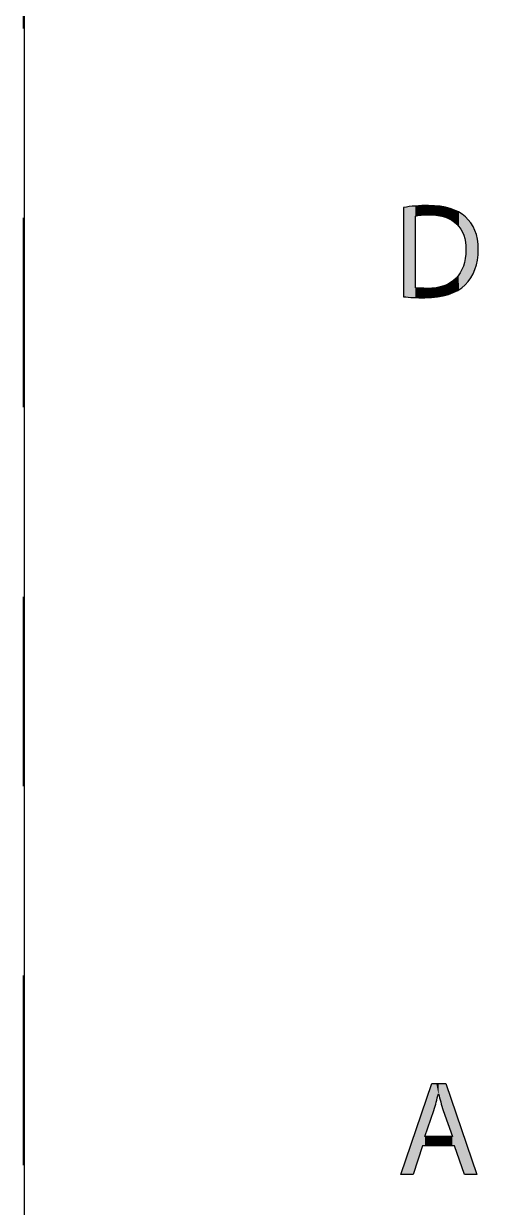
# Model space of a CAD drawing. Extents: x 0 to 360, y -268 to 0.
# Drawn here: x 115 to 125.2, y -227.33 to -201 of the extents above; entities that cross this region are included whole.
import ezdxf

# ---------------------------------------------------------------- set-up
doc = ezdxf.new("R2010")
doc.units = 0
doc.linetypes.add('AI-LINETYPE-6', pattern=[8.427156, 4.213578, -4.213578])
doc.layers.add('LAYER_1', color=7, linetype='CONTINUOUS')

# ---------------------------------------------------------------- blocks, each defined once
blk = doc.blocks.new('BLOCK_19')
at = {"layer": 'LAYER_1', "color": 250, "linetype": 'AI-LINETYPE-6'}
blk.add_lwpolyline([(115, -251.67), (115, -144.225)], dxfattribs=at)
blk = doc.blocks.new('BLOCK_18')
at = {"layer": 'LAYER_1'}
blk.add_blockref('BLOCK_19', (0, 0), dxfattribs=at)
blk = doc.blocks.new('*U150')
at = {"layer": 'LAYER_1', "color": 250}
for points in [[(123.666, -207.092), (123.451, -205.089), (123.666, -205.062)], [(123.451, -207.074), (123.451, -205.089), (123.666, -207.092)], [(123.71, -207.093), (123.666, -205.062), (123.71, -205.057)], [(123.666, -207.092), (123.666, -205.062), (123.71, -207.093)], [(123.71, -207.093), (123.71, -205.057), (123.712, -207.093)], [(123.712, -207.093), (123.71, -205.057), (123.712, -205.057)], [(123.83, -205.261), (123.712, -205.057), (123.83, -205.052)], [(123.84, -205.259), (123.83, -205.052), (123.84, -205.051)], [(123.925, -205.255), (123.84, -205.051), (123.925, -205.048)], [(123.976, -205.253), (123.925, -205.048), (123.976, -205.046)], [(124.006, -205.252), (123.976, -205.046), (124.006, -205.045)], [(124.018, -205.251), (124.018, -205.045), (124.068, -205.253)], [(124.068, -205.253), (124.068, -205.046), (124.078, -205.253)], [(124.078, -205.253), (124.078, -205.047), (124.118, -205.255)], [(124.118, -205.255), (124.118, -205.048), (124.141, -205.257)], [(124.141, -205.257), (124.141, -205.049), (124.174, -205.261)], [(124.174, -205.261), (124.174, -205.052), (124.203, -205.264)], [(124.203, -205.264), (124.203, -205.055), (124.211, -205.265)], [(124.211, -205.265), (124.211, -205.056), (124.263, -205.275)], [(124.263, -205.275), (124.263, -205.061), (124.267, -205.276)], [(124.267, -205.276), (124.267, -205.061), (124.298, -205.282)], [(124.298, -205.282), (124.298, -205.067), (124.33, -205.292)], [(124.33, -205.292), (124.33, -205.072), (124.347, -205.297)], [(124.347, -205.297), (124.347, -205.075), (124.379, -205.306)], [(124.379, -205.306), (124.379, -205.081), (124.383, -205.308)], [(124.383, -205.308), (124.383, -205.082), (124.424, -205.324)], [(124.424, -205.324), (124.424, -205.092), (124.448, -205.334)], [(124.448, -205.334), (124.448, -205.099), (124.452, -205.336)], [(124.452, -205.336), (124.452, -205.1), (124.489, -205.356)], [(124.489, -205.356), (124.489, -205.11), (124.494, -205.359)], [(124.494, -205.359), (124.494, -205.112), (124.52, -205.372)], [(124.52, -205.372), (124.52, -205.121), (124.557, -205.398)], [(124.557, -205.398), (124.557, -205.135), (124.558, -205.399)], [(124.558, -205.399), (124.558, -205.135), (124.581, -205.414)], [(124.581, -205.414), (124.581, -205.144), (124.586, -205.419)], [(124.586, -205.419), (124.586, -205.146), (124.616, -205.446)], [(124.616, -205.446), (124.616, -205.16), (124.635, -205.462)], [(124.635, -205.462), (124.635, -205.17), (124.655, -205.485)], [(124.655, -205.485), (124.655, -205.18), (124.667, -205.499)], [(124.667, -205.499), (124.667, -205.186), (124.674, -205.507)], [(124.674, -205.507), (124.674, -205.189), (124.683, -205.516)], [(124.683, -205.516), (124.683, -205.194), (124.712, -205.557)], [(124.712, -205.557), (124.712, -205.213), (124.724, -205.575)], [(124.724, -205.575), (124.724, -205.221), (124.744, -205.611)], [(124.744, -205.611), (124.744, -205.233), (124.749, -205.622)], [(124.749, -205.622), (124.749, -205.237), (124.753, -205.629)], [(124.753, -205.629), (124.753, -205.239), (124.759, -205.639)], [(124.759, -205.639), (124.759, -205.244), (124.781, -205.692)], [(124.781, -205.692), (124.781, -205.261), (124.787, -205.708)], [(124.787, -205.708), (124.787, -205.267), (124.805, -205.768)], [(124.805, -205.768), (124.805, -205.281), (124.809, -205.782)], [(124.809, -205.782), (124.809, -205.284), (124.821, -205.844)], [(124.821, -205.844), (124.821, -205.294), (124.822, -205.849)], [(124.822, -205.849), (124.822, -205.295), (124.824, -205.859)], [(124.824, -205.859), (124.824, -205.297), (124.824, -205.861)], [(124.824, -205.861), (124.824, -205.297), (124.833, -205.936)], [(124.833, -205.936), (124.833, -205.305), (124.833, -205.944)], [(124.833, -205.944), (124.833, -205.306), (124.836, -206.031)], [(124.833, -206.795), (124.824, -206.204), (124.833, -206.131)], [(124.836, -206.791), (124.833, -206.106), (124.836, -206.031)], [(124.833, -206.794), (124.833, -206.131), (124.833, -206.106)], [(124.781, -206.843), (124.759, -206.449), (124.781, -206.395)], [(124.787, -206.837), (124.781, -206.395), (124.787, -206.373)], [(124.805, -206.822), (124.787, -206.373), (124.805, -206.313)], [(124.809, -206.818), (124.805, -206.313), (124.809, -206.292)], [(124.821, -206.808), (124.809, -206.292), (124.821, -206.23)], [(124.822, -206.807), (124.821, -206.23), (124.822, -206.225)], [(124.824, -206.804), (124.822, -206.225), (124.824, -206.207)], [(124.824, -206.804), (124.824, -206.207), (124.824, -206.204)], [(124.616, -206.953), (124.586, -206.691), (124.616, -206.664)], [(124.635, -206.943), (124.616, -206.664), (124.635, -206.643)], [(124.655, -206.933), (124.635, -206.643), (124.655, -206.62)], [(124.667, -206.925), (124.655, -206.62), (124.667, -206.606)], [(124.674, -206.92), (124.667, -206.606), (124.674, -206.596)], [(124.683, -206.915), (124.674, -206.596), (124.683, -206.584)], [(124.712, -206.896), (124.683, -206.584), (124.712, -206.542)], [(124.724, -206.887), (124.712, -206.542), (124.724, -206.52)], [(124.744, -206.874), (124.724, -206.52), (124.744, -206.483)], [(124.749, -206.869), (124.744, -206.483), (124.749, -206.472)], [(124.753, -206.866), (124.749, -206.472), (124.753, -206.462)], [(124.759, -206.861), (124.753, -206.462), (124.759, -206.449)], [(123.712, -207.093), (123.712, -206.877), (123.83, -207.096)], [(123.83, -207.096), (123.83, -206.886), (123.84, -207.096)], [(123.84, -207.096), (123.84, -206.886), (123.925, -207.098)], [(124.006, -207.096), (123.976, -206.888), (124.006, -206.887)], [(124.018, -207.095), (124.006, -206.887), (124.018, -206.887)], [(124.068, -207.094), (124.018, -206.887), (124.068, -206.885)], [(124.078, -207.093), (124.068, -206.885), (124.078, -206.885)], [(124.118, -207.089), (124.078, -206.885), (124.118, -206.88)], [(124.141, -207.086), (124.118, -206.88), (124.141, -206.878)], [(124.174, -207.083), (124.141, -206.878), (124.174, -206.874)], [(124.203, -207.08), (124.174, -206.874), (124.203, -206.868)], [(124.211, -207.078), (124.203, -206.868), (124.211, -206.866)], [(124.263, -207.069), (124.211, -206.866), (124.263, -206.856)], [(124.267, -207.068), (124.263, -206.856), (124.267, -206.855)], [(124.298, -207.062), (124.267, -206.855), (124.298, -206.846)], [(124.33, -207.056), (124.298, -206.846), (124.33, -206.836)], [(124.347, -207.052), (124.33, -206.836), (124.347, -206.831)], [(124.379, -207.043), (124.347, -206.831), (124.379, -206.818)], [(124.383, -207.042), (124.379, -206.818), (124.383, -206.816)], [(124.424, -207.031), (124.383, -206.816), (124.424, -206.799)], [(124.448, -207.024), (124.424, -206.799), (124.448, -206.786)], [(124.452, -207.022), (124.448, -206.786), (124.452, -206.784)], [(124.489, -207.008), (124.452, -206.784), (124.489, -206.764)], [(124.494, -207.006), (124.489, -206.764), (124.494, -206.761)], [(124.52, -206.997), (124.494, -206.761), (124.52, -206.743)], [(124.557, -206.983), (124.52, -206.743), (124.557, -206.717)], [(124.558, -206.982), (124.557, -206.717), (124.558, -206.716)], [(124.581, -206.971), (124.558, -206.716), (124.581, -206.696)], [(124.586, -206.968), (124.581, -206.696), (124.586, -206.691)]]:
    blk.add_solid(points, dxfattribs=at)
at = {"layer": 'LAYER_1', "color": 250, "extrusion": (0, 0, -1)}
for points in [[(-123.712, -205.279), (-123.712, -205.057), (-123.83, -205.261)], [(-123.83, -205.261), (-123.83, -205.052), (-123.84, -205.259)], [(-123.84, -205.259), (-123.84, -205.051), (-123.925, -205.255)], [(-123.925, -205.255), (-123.925, -205.048), (-123.976, -205.253)], [(-123.976, -205.253), (-123.976, -205.046), (-124.006, -205.252)], [(-124.006, -205.252), (-124.006, -205.045), (-124.018, -205.251)], [(-124.018, -205.251), (-124.006, -205.045), (-124.018, -205.045)], [(-124.068, -205.253), (-124.018, -205.045), (-124.068, -205.046)], [(-124.078, -205.253), (-124.068, -205.046), (-124.078, -205.047)], [(-124.118, -205.255), (-124.078, -205.047), (-124.118, -205.048)], [(-124.141, -205.257), (-124.118, -205.048), (-124.141, -205.049)], [(-124.174, -205.261), (-124.141, -205.049), (-124.174, -205.052)], [(-124.203, -205.264), (-124.174, -205.052), (-124.203, -205.055)], [(-124.211, -205.265), (-124.203, -205.055), (-124.211, -205.056)], [(-124.263, -205.275), (-124.211, -205.056), (-124.263, -205.061)], [(-124.267, -205.276), (-124.263, -205.061), (-124.267, -205.061)], [(-124.298, -205.282), (-124.267, -205.061), (-124.298, -205.067)], [(-124.33, -205.292), (-124.298, -205.067), (-124.33, -205.072)], [(-124.347, -205.297), (-124.33, -205.072), (-124.347, -205.075)], [(-124.379, -205.306), (-124.347, -205.075), (-124.379, -205.081)], [(-124.383, -205.308), (-124.379, -205.081), (-124.383, -205.082)], [(-124.424, -205.324), (-124.383, -205.082), (-124.424, -205.092)], [(-124.448, -205.334), (-124.424, -205.092), (-124.448, -205.099)], [(-124.452, -205.336), (-124.448, -205.099), (-124.452, -205.1)], [(-124.489, -205.356), (-124.452, -205.1), (-124.489, -205.11)], [(-124.494, -205.359), (-124.489, -205.11), (-124.494, -205.112)], [(-124.52, -205.372), (-124.494, -205.112), (-124.52, -205.121)], [(-124.557, -205.398), (-124.52, -205.121), (-124.557, -205.135)], [(-124.558, -205.399), (-124.557, -205.135), (-124.558, -205.135)], [(-124.581, -205.414), (-124.558, -205.135), (-124.581, -205.144)], [(-124.586, -205.419), (-124.581, -205.144), (-124.586, -205.146)], [(-124.616, -205.446), (-124.586, -205.146), (-124.616, -205.16)], [(-124.635, -205.462), (-124.616, -205.16), (-124.635, -205.17)], [(-124.655, -205.485), (-124.635, -205.17), (-124.655, -205.18)], [(-124.667, -205.499), (-124.655, -205.18), (-124.667, -205.186)], [(-124.674, -205.507), (-124.667, -205.186), (-124.674, -205.189)], [(-124.683, -205.516), (-124.674, -205.189), (-124.683, -205.194)], [(-124.712, -205.557), (-124.683, -205.194), (-124.712, -205.213)], [(-124.724, -205.575), (-124.712, -205.213), (-124.724, -205.221)], [(-124.744, -205.611), (-124.724, -205.221), (-124.744, -205.233)], [(-124.749, -205.622), (-124.744, -205.233), (-124.749, -205.237)], [(-124.753, -205.629), (-124.749, -205.237), (-124.753, -205.239)], [(-124.759, -205.639), (-124.753, -205.239), (-124.759, -205.244)], [(-124.781, -205.692), (-124.759, -205.244), (-124.781, -205.261)], [(-124.787, -205.708), (-124.781, -205.261), (-124.787, -205.267)], [(-124.805, -205.768), (-124.787, -205.267), (-124.805, -205.281)], [(-124.809, -205.782), (-124.805, -205.281), (-124.809, -205.284)], [(-124.821, -205.844), (-124.809, -205.284), (-124.821, -205.294)], [(-124.822, -205.849), (-124.821, -205.294), (-124.822, -205.295)], [(-124.824, -205.859), (-124.822, -205.295), (-124.824, -205.297)], [(-124.824, -205.861), (-124.824, -205.297), (-124.824, -205.297)], [(-124.833, -205.936), (-124.824, -205.297), (-124.833, -205.305)], [(-124.833, -205.944), (-124.833, -205.305), (-124.833, -205.306)], [(-124.836, -206.031), (-124.833, -205.306), (-124.836, -205.309)], [(-124.836, -206.791), (-124.836, -205.309), (-124.887, -206.734)], [(-124.887, -206.734), (-124.836, -205.309), (-124.887, -205.36)], [(-124.887, -206.734), (-124.887, -205.36), (-124.889, -206.731)], [(-124.889, -206.731), (-124.887, -205.36), (-124.889, -205.362)], [(-124.889, -206.731), (-124.889, -205.362), (-124.945, -206.653)], [(-124.945, -206.653), (-124.889, -205.362), (-124.945, -205.432)], [(-124.945, -206.653), (-124.945, -205.432), (-124.946, -206.651)], [(-124.946, -206.651), (-124.945, -205.432), (-124.946, -205.433)], [(-124.946, -206.651), (-124.946, -205.433), (-124.995, -206.564)], [(-124.995, -206.564), (-124.946, -205.433), (-124.995, -205.511)], [(-124.995, -206.564), (-124.995, -205.511), (-124.996, -206.563)], [(-124.996, -206.563), (-124.995, -205.511), (-124.996, -205.512)], [(-124.996, -206.563), (-124.996, -205.512), (-125.036, -206.469)], [(-125.036, -206.469), (-124.996, -205.512), (-125.036, -205.598)], [(-125.036, -206.469), (-125.036, -205.598), (-125.037, -206.468)], [(-125.037, -206.468), (-125.036, -205.598), (-125.037, -205.598)], [(-125.037, -206.468), (-125.037, -205.598), (-125.069, -206.366)], [(-125.069, -206.366), (-125.037, -205.598), (-125.069, -205.692)], [(-125.069, -206.366), (-125.069, -205.692), (-125.069, -206.366)], [(-125.069, -206.366), (-125.069, -205.692), (-125.069, -205.692)], [(-125.069, -206.366), (-125.069, -205.692), (-125.093, -206.258)], [(-125.093, -206.258), (-125.069, -205.692), (-125.093, -205.794)], [(-125.093, -206.258), (-125.093, -205.794), (-125.093, -206.257)], [(-125.093, -206.257), (-125.093, -205.794), (-125.093, -205.794)], [(-125.093, -206.257), (-125.093, -205.794), (-125.107, -206.143)], [(-125.107, -206.143), (-125.093, -205.794), (-125.107, -205.904)], [(-124.833, -206.794), (-124.833, -206.106), (-124.836, -206.791)], [(-124.833, -206.795), (-124.833, -206.131), (-124.833, -206.794)], [(-125.107, -206.143), (-125.107, -205.904), (-125.107, -206.143)], [(-125.107, -206.143), (-125.107, -205.904), (-125.107, -205.904)], [(-125.107, -206.143), (-125.107, -205.904), (-125.112, -206.022)], [(-124.781, -206.843), (-124.781, -206.395), (-124.787, -206.837)], [(-124.787, -206.837), (-124.787, -206.373), (-124.805, -206.822)], [(-124.805, -206.822), (-124.805, -206.313), (-124.809, -206.818)], [(-124.809, -206.818), (-124.809, -206.292), (-124.821, -206.808)], [(-124.821, -206.808), (-124.821, -206.23), (-124.822, -206.807)], [(-124.822, -206.807), (-124.822, -206.225), (-124.824, -206.804)], [(-124.824, -206.804), (-124.824, -206.204), (-124.833, -206.795)], [(-124.824, -206.804), (-124.824, -206.207), (-124.824, -206.804)], [(-124.616, -206.953), (-124.616, -206.664), (-124.635, -206.943)], [(-124.635, -206.943), (-124.635, -206.643), (-124.655, -206.933)], [(-124.655, -206.933), (-124.655, -206.62), (-124.667, -206.925)], [(-124.667, -206.925), (-124.667, -206.606), (-124.674, -206.92)], [(-124.674, -206.92), (-124.674, -206.596), (-124.683, -206.915)], [(-124.683, -206.915), (-124.683, -206.584), (-124.712, -206.896)], [(-124.712, -206.896), (-124.712, -206.542), (-124.724, -206.887)], [(-124.724, -206.887), (-124.724, -206.52), (-124.744, -206.874)], [(-124.744, -206.874), (-124.744, -206.483), (-124.749, -206.869)], [(-124.749, -206.869), (-124.749, -206.472), (-124.753, -206.866)], [(-124.753, -206.866), (-124.753, -206.462), (-124.759, -206.861)], [(-124.759, -206.861), (-124.759, -206.449), (-124.781, -206.843)], [(-123.83, -207.096), (-123.712, -206.877), (-123.83, -206.886)], [(-123.84, -207.096), (-123.83, -206.886), (-123.84, -206.886)], [(-123.925, -207.098), (-123.84, -206.886), (-123.925, -206.887)], [(-123.925, -207.098), (-123.925, -206.887), (-123.976, -207.097)], [(-123.976, -207.097), (-123.925, -206.887), (-123.976, -206.888)], [(-123.976, -207.097), (-123.976, -206.888), (-124.006, -207.096)], [(-124.006, -207.096), (-124.006, -206.887), (-124.018, -207.095)], [(-124.018, -207.095), (-124.018, -206.887), (-124.068, -207.094)], [(-124.068, -207.094), (-124.068, -206.885), (-124.078, -207.093)], [(-124.078, -207.093), (-124.078, -206.885), (-124.118, -207.089)], [(-124.118, -207.089), (-124.118, -206.88), (-124.141, -207.086)], [(-124.141, -207.086), (-124.141, -206.878), (-124.174, -207.083)], [(-124.174, -207.083), (-124.174, -206.874), (-124.203, -207.08)], [(-124.203, -207.08), (-124.203, -206.868), (-124.211, -207.078)], [(-124.211, -207.078), (-124.211, -206.866), (-124.263, -207.069)], [(-124.263, -207.069), (-124.263, -206.856), (-124.267, -207.068)], [(-124.267, -207.068), (-124.267, -206.855), (-124.298, -207.062)], [(-124.298, -207.062), (-124.298, -206.846), (-124.33, -207.056)], [(-124.33, -207.056), (-124.33, -206.836), (-124.347, -207.052)], [(-124.347, -207.052), (-124.347, -206.831), (-124.379, -207.043)], [(-124.379, -207.043), (-124.379, -206.818), (-124.383, -207.042)], [(-124.383, -207.042), (-124.383, -206.816), (-124.424, -207.031)], [(-124.424, -207.031), (-124.424, -206.799), (-124.448, -207.024)], [(-124.448, -207.024), (-124.448, -206.786), (-124.452, -207.022)], [(-124.452, -207.022), (-124.452, -206.784), (-124.489, -207.008)], [(-124.489, -207.008), (-124.489, -206.764), (-124.494, -207.006)], [(-124.494, -207.006), (-124.494, -206.761), (-124.52, -206.997)], [(-124.52, -206.997), (-124.52, -206.743), (-124.557, -206.983)], [(-124.557, -206.983), (-124.557, -206.717), (-124.558, -206.982)], [(-124.558, -206.982), (-124.558, -206.716), (-124.581, -206.971)], [(-124.581, -206.971), (-124.581, -206.696), (-124.586, -206.968)], [(-124.586, -206.968), (-124.586, -206.691), (-124.616, -206.953)]]:
    blk.add_solid(points, dxfattribs=at)
blk = doc.blocks.new('BLOCK_23')
at = {"layer": 'LAYER_1'}
for points, knots in [([(123.451, -205.089), (123.61, -205.062), (123.799, -205.045), (124.006, -205.045), (124.38, -205.045), (124.647, -205.135), (124.824, -205.297), (125.007, -205.461), (125.112, -205.695), (125.112, -206.022), (125.112, -206.352), (125.007, -206.622), (124.821, -206.808), (124.629, -206.996), (124.317, -207.098), (123.925, -207.098), (123.736, -207.098), (123.583, -207.09), (123.451, -207.074), (123.451, -207.074), (123.451, -205.089), (123.451, -205.089)], [0, 0, 0, 0, 1, 1, 1, 2, 2, 2, 3, 3, 3, 4, 4, 4, 5, 5, 5, 6, 6, 6, 7, 7, 7, 7]), ([(123.712, -206.877), (123.778, -206.886), (123.874, -206.888), (123.976, -206.888), (124.536, -206.888), (124.836, -206.577), (124.836, -206.031), (124.839, -205.554), (124.569, -205.251), (124.018, -205.251), (123.883, -205.251), (123.781, -205.264), (123.712, -205.279), (123.712, -205.279), (123.712, -206.877), (123.712, -206.877)], [0, 0, 0, 0, 1, 1, 1, 2, 2, 2, 3, 3, 3, 4, 4, 4, 5, 5, 5, 5])]:
    blk.add_open_spline(points, degree=3, knots=knots, dxfattribs=at)
at = {"layer": 'LAYER_1', "color": 250}
blk.add_blockref('*U150', (0, 0), dxfattribs=at)
blk = doc.blocks.new('*U447')
at = {"layer": 'LAYER_1', "color": 250}
for points in [[(124.079, -225.298), (123.923, -225.035), (124.079, -224.578)], [(124.229, -224.808), (124.229, -224.578), (124.276, -224.987)], [(124.276, -224.987), (124.276, -224.578), (124.334, -225.177)], [(124.334, -225.177), (124.334, -224.578), (124.391, -225.342)], [(124.391, -225.342), (124.391, -224.578), (124.535, -225.758)], [(123.923, -225.962), (123.869, -225.193), (123.923, -225.035)], [(123.869, -225.962), (123.66, -225.808), (123.869, -225.193)], [(124.586, -225.962), (124.586, -225.148), (124.802, -226.598)], [(123.66, -226.598), (123.39, -226.598), (123.66, -225.808)]]:
    blk.add_solid(points, dxfattribs=at)
at = {"layer": 'LAYER_1', "color": 250, "extrusion": (0, 0, -1)}
for points in [[(-124.079, -225.298), (-124.079, -224.578), (-124.121, -225.174)], [(-124.121, -225.174), (-124.079, -224.578), (-124.121, -224.578)], [(-124.121, -225.174), (-124.121, -224.578), (-124.177, -224.989)], [(-124.177, -224.989), (-124.121, -224.578), (-124.177, -224.578)], [(-124.177, -224.989), (-124.177, -224.578), (-124.223, -224.808)], [(-124.223, -224.808), (-124.177, -224.578), (-124.223, -224.578)], [(-124.223, -224.808), (-124.223, -224.578), (-124.229, -224.808)], [(-124.229, -224.808), (-124.223, -224.578), (-124.229, -224.578)], [(-124.276, -224.987), (-124.229, -224.578), (-124.276, -224.578)], [(-124.334, -225.177), (-124.276, -224.578), (-124.334, -224.578)], [(-124.391, -225.342), (-124.334, -224.578), (-124.391, -224.578)], [(-124.535, -225.758), (-124.391, -224.578), (-124.535, -224.999)], [(-123.923, -225.758), (-123.923, -225.035), (-124.079, -225.298)], [(-124.535, -225.962), (-124.535, -224.999), (-124.586, -225.962)], [(-124.586, -225.962), (-124.535, -224.999), (-124.586, -225.148)], [(-123.869, -225.962), (-123.869, -225.193), (-123.923, -225.962)], [(-124.802, -226.598), (-124.586, -225.148), (-124.802, -225.781)], [(-123.66, -226.598), (-123.66, -225.808), (-123.869, -225.962)], [(-123.923, -225.962), (-123.923, -225.758), (-124.079, -225.962)], [(-124.079, -225.962), (-123.923, -225.758), (-124.079, -225.758)], [(-124.079, -225.962), (-124.079, -225.758), (-124.121, -225.962)], [(-124.121, -225.962), (-124.079, -225.758), (-124.121, -225.758)], [(-124.121, -225.962), (-124.121, -225.758), (-124.177, -225.962)], [(-124.177, -225.962), (-124.121, -225.758), (-124.177, -225.758)], [(-124.177, -225.962), (-124.177, -225.758), (-124.223, -225.962)], [(-124.223, -225.962), (-124.177, -225.758), (-124.223, -225.758)], [(-124.223, -225.962), (-124.223, -225.758), (-124.229, -225.962)], [(-124.229, -225.962), (-124.223, -225.758), (-124.229, -225.758)], [(-124.229, -225.962), (-124.229, -225.758), (-124.276, -225.962)], [(-124.276, -225.962), (-124.229, -225.758), (-124.276, -225.758)], [(-124.276, -225.962), (-124.276, -225.758), (-124.334, -225.962)], [(-124.334, -225.962), (-124.276, -225.758), (-124.334, -225.758)], [(-124.334, -225.962), (-124.334, -225.758), (-124.391, -225.962)], [(-124.391, -225.962), (-124.334, -225.758), (-124.391, -225.758)], [(-124.391, -225.962), (-124.391, -225.758), (-124.535, -225.962)], [(-124.535, -225.962), (-124.391, -225.758), (-124.535, -225.758)], [(-124.802, -226.598), (-124.802, -225.781), (-125.081, -226.598)]]:
    blk.add_solid(points, dxfattribs=at)
blk = doc.blocks.new('BLOCK_54')
at = {"layer": 'LAYER_1'}
blk.add_lwpolyline([(123.869, -225.962), (123.66, -226.598), (123.39, -226.598), (124.079, -224.578), (124.391, -224.578), (125.081, -226.598), (124.802, -226.598), (124.586, -225.962), (123.869, -225.962)], dxfattribs=at)
blk.add_open_spline([(124.535, -225.758), (124.535, -225.758), (124.334, -225.177), (124.334, -225.177), (124.289, -225.045), (124.259, -224.925), (124.229, -224.808), (124.229, -224.808), (124.223, -224.808), (124.223, -224.808), (124.193, -224.925), (124.163, -225.051), (124.121, -225.174), (124.121, -225.174), (123.923, -225.758), (123.923, -225.758), (123.923, -225.758), (124.535, -225.758), (124.535, -225.758)], degree=3, knots=[0, 0, 0, 0, 1, 1, 1, 2, 2, 2, 3, 3, 3, 4, 4, 4, 5, 5, 5, 6, 6, 6, 6], dxfattribs=at)
at = {"layer": 'LAYER_1', "color": 250}
blk.add_blockref('*U447', (0, 0), dxfattribs=at)
blk = doc.blocks.new('BLOCK_20')
at = {"layer": 'LAYER_1', "color": 250}
blk.add_lwpolyline([(115.02, -196), (194.947, -196), (194.947, -252), (115.02, -252), (115.02, -196)], dxfattribs=at)
at = {"layer": 'LAYER_1'}
for name in ['BLOCK_23', 'BLOCK_54']:
    blk.add_blockref(name, (0, 0), dxfattribs=at)
blk = doc.blocks.new('BLOCK_17')
at = {"layer": 'LAYER_1'}
for name in ['BLOCK_18', 'BLOCK_20']:
    blk.add_blockref(name, (0, 0), dxfattribs=at)

msp = doc.modelspace()

# ---------------------------------------------------------------- block references
at = {"layer": 'LAYER_1'}
msp.add_blockref('BLOCK_17', (0, 0), dxfattribs=at)

doc.saveas('drawing.dxf')
